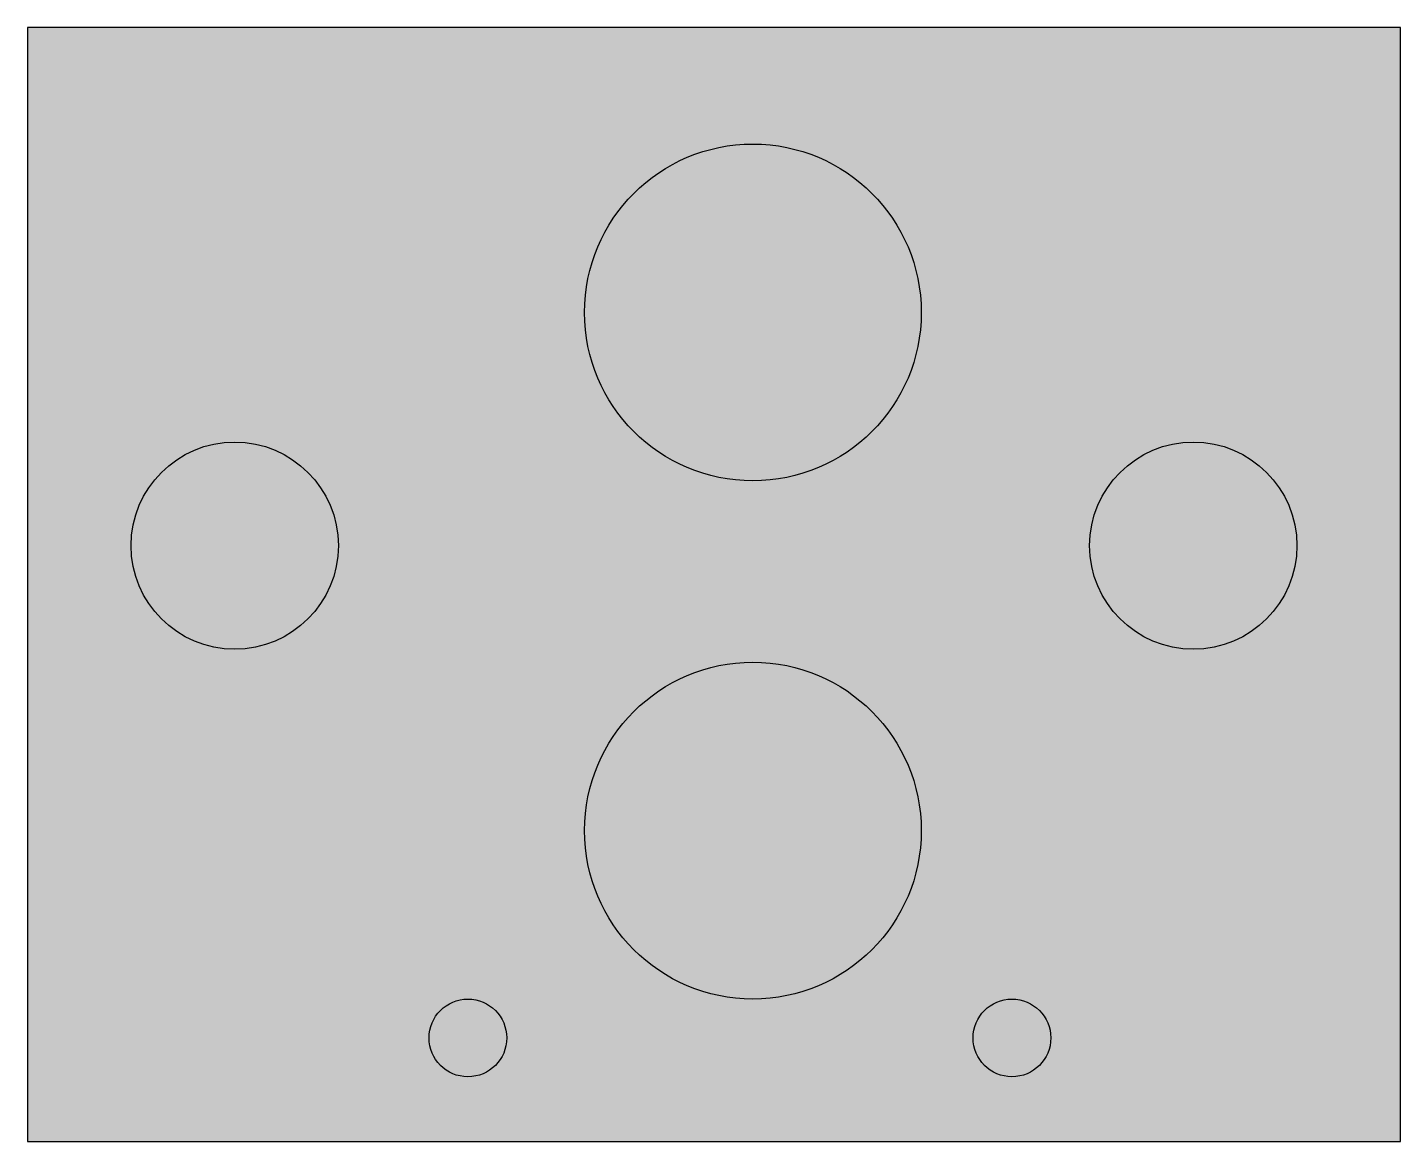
# Model space of a CAD drawing. Header units: inches. Extents: x 0 to 53, y 0 to 43.
import ezdxf

# ---------------------------------------------------------------- set-up
doc = ezdxf.new("R2010")
doc.units = ezdxf.units.IN
doc.header["$MEASUREMENT"] = 0

msp = doc.modelspace()

# ---------------------------------------------------------------- hatches: boundary and pattern name
h = msp.add_hatch(color=256)
h.dxf.hatch_style = 1
h.set_gradient(color1=(248, 215, 49), color2=(39, 118, 187))
edge = h.paths.add_edge_path(flags=16)
edge.add_arc((28, 32), 6.5, 0, 360)
edge = h.paths.add_edge_path(flags=16)
edge.add_arc((45, 23), 4, 0, 360)
edge = h.paths.add_edge_path(flags=16)
edge.add_arc((28, 12), 6.5, 0, 360)
edge = h.paths.add_edge_path(flags=16)
edge.add_arc((8, 23), 4, 0, 360)
edge = h.paths.add_edge_path(flags=16)
edge.add_arc((17, 4), 1.5, 0, 360)
edge = h.paths.add_edge_path(flags=16)
edge.add_arc((38, 4), 1.5, 0, 360)
h.paths.add_polyline_path([(0, 0), (53, 0), (53, 43), (0, 43)])
at = {"true_color": 0xd19cc7}
h = msp.add_hatch(color=9, dxfattribs=at)
h.dxf.hatch_style = 1
edge = h.paths.add_edge_path()
edge.add_arc((8, 23), 4, 0, 360)
edge = h.paths.add_edge_path()
edge.add_arc((28, 32), 6.5, 0, 360)
edge = h.paths.add_edge_path()
edge.add_arc((28, 12), 6.5, 0, 360)
edge = h.paths.add_edge_path()
edge.add_arc((45, 23), 4, 0, 360)
edge = h.paths.add_edge_path()
edge.add_arc((38, 4), 1.5, 0, 360)
edge = h.paths.add_edge_path()
edge.add_arc((17, 4), 1.5, 0, 360)

# ---------------------------------------------------------------- linework, layer by layer
msp.add_lwpolyline([(0, 0), (53, 0), (53, 43), (0, 43)], close=True)
at = {"color": 4}
for centre, radius in [((28, 32), 6.5), ((8, 23), 4), ((45, 23), 4), ((28, 12), 6.5), ((17, 4), 1.5), ((38, 4), 1.5)]:
    msp.add_circle(centre, radius, dxfattribs=at)

doc.saveas('drawing.dxf')
